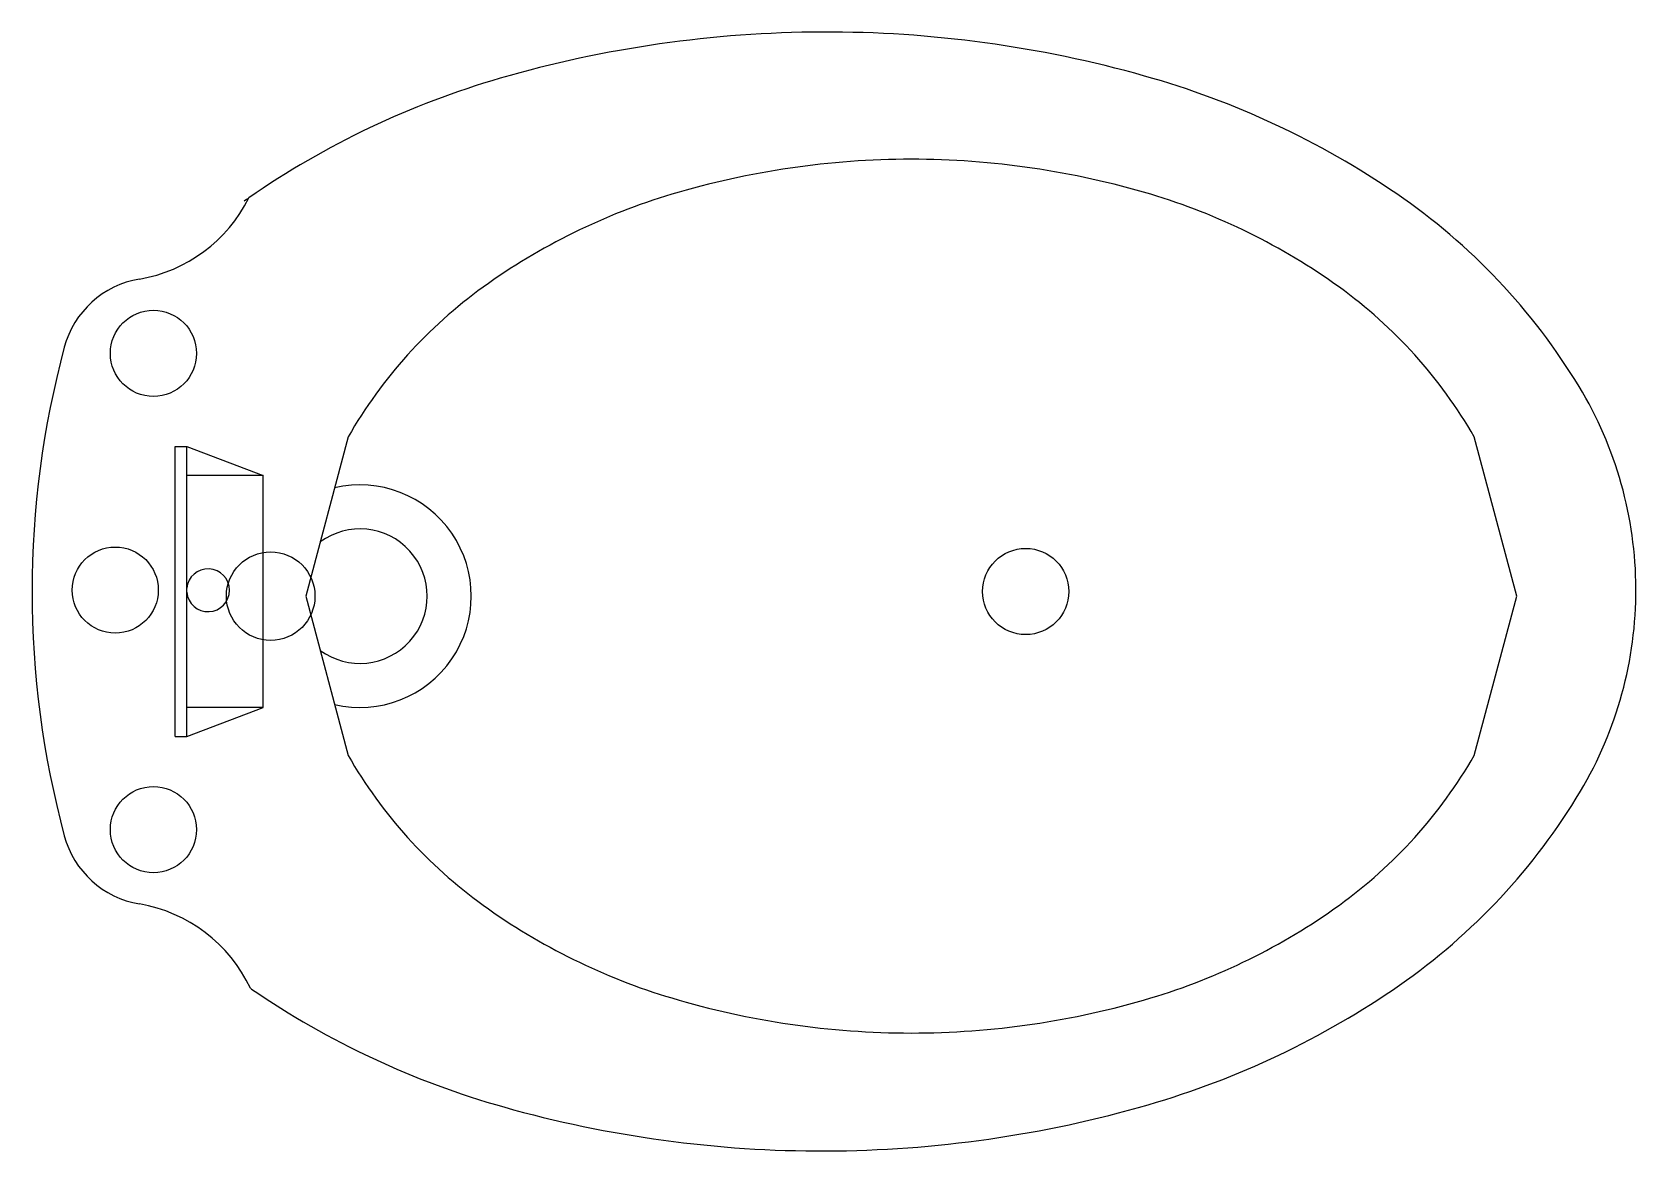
# Model space of a CAD drawing. Header units: metres. Extents: x 0 to 0.512, y -0.179 to 0.179.
import ezdxf

# ---------------------------------------------------------------- set-up
doc = ezdxf.new("R2010")
doc.units = ezdxf.units.M

msp = doc.modelspace()

# ---------------------------------------------------------------- linework, layer by layer
for p, q in [((0.04568636342386867, 0.04634164359802639), (0.04935701981381158, 0.04634164359802639)), ((0.04568636342386867, -0.04634164359799797), (0.04568636342386867, 0.04634164359802639)), ((0.04935701981381158, 0.04634164359802639), (0.07374066583267336, 0.03705255827327392)), ((0.04935701981381158, -0.04634164359799797), (0.04935701981381158, 0.04634164359802639)), ((0.1008674844515554, 0.04937579309299167), (0.08731476661128568, -0.001482163428732974)), ((0.4737824465233871, -0.001482163428732974), (0.4602297286831458, 0.04937579309299167)), ((0.07374066583267336, 0.03705255827327392), (0.04935701981381158, 0.03705255827327392)), ((0.07374066583267336, -0.03705255827327392), (0.07374066583267336, 0.03705255827327392)), ((0.08731476661128568, -0.001482163428732974), (0.1008674844515554, -0.05234011995045762)), ((0.4602297286831458, -0.05234011995045762), (0.4737824465233871, -0.001482163428732974)), ((0.07374066583267336, -0.03705255827327392), (0.04935701981381158, -0.03705255827327392)), ((0.04935701981381158, -0.04634164359802639), (0.07374066583267336, -0.03705255827327392)), ((0.04568636342386867, -0.04634164359799797), (0.04935701981381158, -0.04634164359799797))]:
    msp.add_line(p, q)
for centre, radius in [((0.03872617766964481, 0.0760530611293575), 0.01375029869398496), ((0.02653954452216567, 0.0004493190335779218), 0.01375029869398496), ((0.07614481116524985, -0.001482163428732974), 0.01414096598944484), ((0.3171000199971274, 0), 0.01376451943609791), ((0.03872617766964481, -0.0760530611293575), 0.01375029869398496)]:
    msp.add_circle(centre, radius)
for centre, radius, start, end in [((0.2534665805196425, -0.1956593180536004), 0.3743195728922271, 90.20040186651366, 106.1434530046127), ((0.2534665805196994, -0.1956593180536572), 0.3743195728922913, 74.25735072842596, 90.20040186652182), ((0.2256300010156167, -0.09949102252494413), 0.2742035590713992, 106.1434530046332, 124.7932057341036), ((0.2806297540382729, -0.09929865062241561), 0.2742035590713503, 55.60759799896401, 74.25735072843625), ((0.2805486065672937, -0.1286993466087551), 0.266731851048263, 89.9999999999886, 106.6499171498609), ((0.2805486065674074, -0.1286993466086699), 0.2667318510481712, 73.35008285013909, 90.00000000001138), ((0.02625128196356741, 0.1470579421114735), 0.04793949844695145, 279.6043428956264, 333.5295450308155), ((0.1834076984063415, -0.0387257161359571), 0.200209334309087, 124.7932057338732, 125.2938301209062), ((0.2618525395141944, -0.0661836237715363), 0.2014803489573976, 106.6499171498918, 125.829252253108), ((0.2992446736204784, -0.06618362377164999), 0.2014803489575119, 54.17074774690606, 73.35008285011693), ((0.3224259527782465, -0.03823947383978066), 0.2002093343069499, 31.18934969724749, 55.60759799896401), ((0.03925497931615496, 0.070210890942775), 0.03, 99.6043428956264, 164.9814865192332), ((0.2332557569150708, -0.02657584491615239), 0.1526279987490607, 125.8292522530998, 150.1569484153137), ((0.3278414562196303, -0.02657584491615239), 0.1526279987490698, 29.84305158468631, 54.17074774690019), ((0.3009473288813922, 0), 0.3009473288813975, 164.9814865192332, 195.0185134807668), ((0.3863651390205689, 0.000467231174667404), 0.1254669196389245, 0.2004018665315803, 31.18934969724525), ((0.1046192895924207, -0.001482163428732974), 0.03553879622979008, 256.8547672128731, 103.145232787127), ((0.1046192895924207, -0.001482163428732974), 0.02146786029072833, 233.7628837648303, 126.2371162351697), ((0.05617395310940765, 0.0004056184275782471), 0.006848347373172727, 185.4900088954742, 174.5099911045258), ((0.3863651390205689, 0.0004672311747242475), 0.1254669196389322, 329.2114540357945, 0.2004018665055254), ((0.2332557569150708, 0.02361151805868644), 0.1526279987490698, 209.8430515846863, 234.1707477469002), ((0.3278414562196303, 0.02361151805868644), 0.1526279987490607, 305.8292522530998, 330.1569484153137), ((0.3221567526598506, 0.03872571613376863), 0.2002093343069654, 304.7932057340977, 329.2114540358149), ((0.03925497931615496, -0.070210890942775), 0.03, 195.0185134807683, 260.3956571043736), ((0.02625128196356741, -0.1470579421114735), 0.04793949844695145, 25.12970334676384, 80.3956571043736), ((0.2618525395141944, 0.06321929691407036), 0.2014803489574031, 234.170747746892, 253.3500828501082), ((0.2992446736204784, 0.06321929691418404), 0.2014803489575065, 286.6499171498831, 305.829252253094), ((0.1831384982873487, 0.03823947382457504), 0.2002093342943875, 235.470327235469, 235.6075979965123), ((0.2249346970273507, 0.09929865062241561), 0.2742035590713503, 235.607597998964, 254.2573507284362), ((0.2799344500500354, 0.09949102252485886), 0.2742035590713173, 286.1434530046384, 304.7932057341094), ((0.2805486065672937, 0.1257350197512892), 0.266731851048261, 253.3500828501391, 270.0000000000114), ((0.2805486065674074, 0.1257350197512039), 0.2667318510481778, 269.999999999987, 286.6499171498609), ((0.2520978705458958, 0.1956593180536572), 0.3743195728922836, 254.2573507284295, 270.2004018665266), ((0.2520978705459811, 0.1956593180537141), 0.3743195728923408, 270.2004018665136, 286.1434530046111)]:
    msp.add_arc(centre, radius, start, end)

doc.saveas('drawing.dxf')
